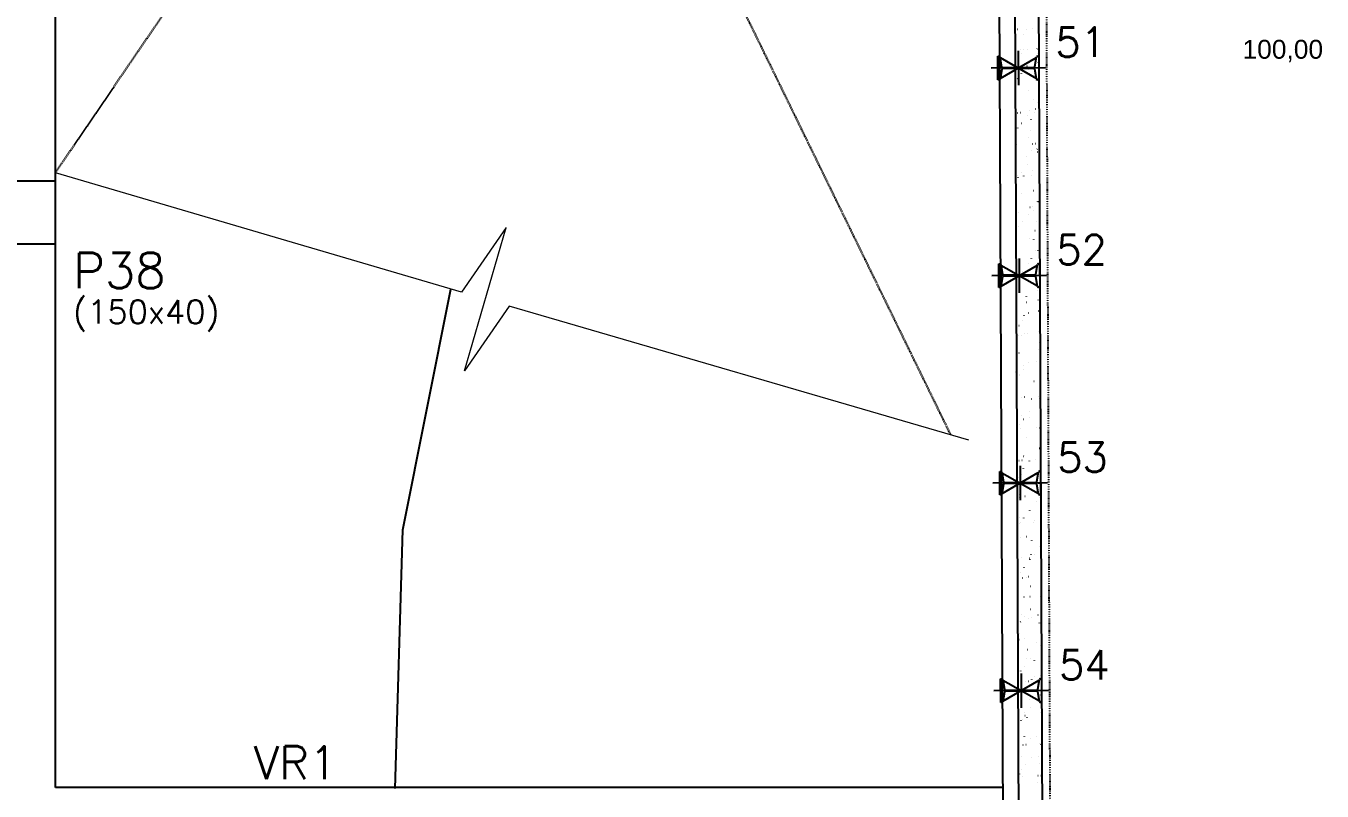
# Model space of a CAD drawing. Extents: x -40810 to 33675, y -2018 to 21213.
# Drawn here: x 26607 to 27432, y 216 to 703 of the extents above; entities that cross this region are included whole.
import ezdxf

# ---------------------------------------------------------------- set-up
doc = ezdxf.new("R2010")
doc.units = 0
doc.linetypes.add('ESTILO_TQS_0003', pattern=[1.5, 0.5, -0.4, 0.1, -0.5])
doc.linetypes.add('TRAZO_HUECO', pattern=[0.75, 0.5, -0.25])
doc.layers.get('0').update_dxf_attribs({"color": 1, "lineweight": 9})
for name, color, linetype in [('1', 5, 'Continuous'), ('12', 3, 'Continuous'), ('19', 5, 'Continuous'), ('24', 5, 'ESTILO_TQS_0003'), ('241', 7, 'TRAZO_HUECO'), ('3', 2, 'Continuous'), ('49', 20, 'Continuous'), ('51', 6, 'Continuous'), ('52', 21, 'Continuous'), ('8', 5, 'Continuous'), ('9', 3, 'Continuous'), ('Detalhes', 4, 'Continuous')]:
    doc.layers.add(name, color=color, linetype=linetype)
doc.styles.add('ARIAL', font='arial.ttf', dxfattribs={"height": 12})
doc.styles.get("Standard").update_dxf_attribs({"font": 'romans.shx', "width": 0.8})

# ---------------------------------------------------------------- blocks, each defined once
blk = doc.blocks.new('_H9EFD498501-003')
for p, q in [((3972.317122, 1223.613261), (3972.317122, 1223.613261)), ((3972.317122, 1223.613261), (3972.317122, 1223.613261)), ((3972.317138, 1223.609633), (3972.317138, 1223.609633)), ((3972.317138, 1223.609633), (3972.317138, 1223.609633)), ((3972.317138, 1223.609633), (3972.317138, 1223.609633)), ((3973.800299, 1225.546175), (3973.845956, 1225.605676)), ((3977.861774, 1222.173211), (3977.871564, 1222.247569)), ((3979.603486, 1225.224977), (3979.676708, 1225.24121)), ((3983.264596, 1226.036626), (3983.337818, 1226.052859)), ((3972.366598, 1212.614018), (3972.366598, 1212.614018)), ((3972.366598, 1212.614018), (3972.366598, 1212.614018)), ((3972.366598, 1212.614018), (3972.366598, 1212.614018)), ((3975.758717, 1212.762121), (3975.833646, 1212.765392)), ((3977.631933, 1212.843907), (3977.706861, 1212.847179)), ((3979.959372, 1212.413318), (3980.032594, 1212.429551)), ((3986.473509, 1213.229939), (3986.548438, 1213.23321)), ((3972.375064, 1210.731917), (3972.375064, 1210.731917)), ((3972.375064, 1210.731917), (3972.375064, 1210.731917)), ((3976.270986, 1210.089976), (3976.280776, 1210.164335)), ((3986.371433, 1210.303507), (3986.41709, 1210.363008)), ((3987.35809, 1204.26549), (3987.367879, 1204.339848)), ((3972.432991, 1197.854201), (3972.432991, 1197.854201)), ((3972.432991, 1197.854201), (3972.432991, 1197.854201)), ((3972.432991, 1197.854201), (3972.432991, 1197.854201)), ((3974.606777, 1197.449054), (3974.616567, 1197.523413)), ((3976.372527, 1197.272678), (3976.418184, 1197.332179)), ((3980.11641, 1202.151801), (3980.162067, 1202.211303)), ((3980.68137, 1199.682823), (3980.754592, 1199.699056)), ((3984.34248, 1200.494472), (3984.415702, 1200.510705)), ((3972.457013, 1192.51383), (3972.457013, 1192.51383)), ((3972.457013, 1192.51383), (3972.457013, 1192.51383)), ((3972.458551, 1192.171885), (3972.458551, 1192.171885)), ((3972.458551, 1192.171885), (3972.458551, 1192.171885)), ((3973.975529, 1194.148849), (3974.021186, 1194.208351)), ((3975.185693, 1192.632967), (3975.260622, 1192.636239)), ((3985.301056, 1193.074614), (3985.375985, 1193.077885)), ((3985.870091, 1192.963018), (3985.879881, 1193.037377)), ((3987.174272, 1193.1564), (3987.2492, 1193.159671)), ((3972.490917, 1184.976486), (3972.490917, 1184.976486)), ((3972.490917, 1184.976486), (3972.490917, 1184.976486)), ((3972.506571, 1181.496405), (3972.506571, 1181.496405)), ((3972.506571, 1181.496405), (3972.506571, 1181.496405)), ((3972.506571, 1181.496405), (3972.506571, 1181.496405)), ((3973.118779, 1186.146583), (3973.128568, 1186.220941)), ((3981.037256, 1186.871164), (3981.110478, 1186.887397)), ((3984.279303, 1180.879784), (3984.289093, 1180.954142)), ((3986.546663, 1178.906181), (3986.59232, 1178.965682)), ((3972.547427, 1172.413643), (3972.547427, 1172.413643)), ((3972.547427, 1172.413643), (3972.547427, 1172.413643)), ((3972.547427, 1172.413643), (3972.547427, 1172.413643)), ((3972.548844, 1172.09877), (3972.548844, 1172.09877)), ((3972.548844, 1172.09877), (3972.548844, 1172.09877)), ((3972.548844, 1172.09877), (3972.548844, 1172.09877)), ((3974.01324, 1172.477642), (3974.088169, 1172.480914)), ((3975.886456, 1172.559429), (3975.961384, 1172.5627)), ((3980.291639, 1170.754475), (3980.337297, 1170.813977)), ((3981.759254, 1174.140669), (3981.832476, 1174.156902)), ((3984.728032, 1172.94546), (3984.802961, 1172.948732)), ((3985.420364, 1174.952317), (3985.493586, 1174.96855)), ((3974.150758, 1162.751524), (3974.196416, 1162.811025)), ((3976.547757, 1165.875352), (3976.593414, 1165.934854)), ((3982.615094, 1168.238862), (3982.624884, 1168.31322)), ((3972.59998, 1160.73051), (3972.59998, 1160.73051)), ((3972.59998, 1160.73051), (3972.59998, 1160.73051)), ((3972.60677, 1159.221054), (3972.60677, 1159.221054)), ((3972.60677, 1159.221054), (3972.60677, 1159.221054)), ((3981.127096, 1156.936391), (3981.136885, 1157.010749)), ((3982.11514, 1161.329009), (3982.188363, 1161.345242)), ((3972.637842, 1152.313456), (3972.637842, 1152.313456)), ((3972.637842, 1152.313456), (3972.637842, 1152.313456)), ((3972.664696, 1146.343339), (3972.664696, 1146.343339)), ((3972.664696, 1146.343339), (3972.664696, 1146.343339)), ((3972.664696, 1146.343339), (3972.664696, 1146.343339)), ((3973.440216, 1152.348489), (3973.515145, 1152.35176)), ((3982.837138, 1148.598515), (3982.91036, 1148.614748)), ((3983.555579, 1152.790135), (3983.630508, 1152.793406)), ((3985.428795, 1152.871921), (3985.503723, 1152.875193)), ((3986.498248, 1149.410163), (3986.57147, 1149.426396)), ((3986.721893, 1147.508855), (3986.76755, 1147.568357)), ((3979.536308, 1144.853156), (3979.546097, 1144.927515)), ((3980.466869, 1139.35715), (3980.512526, 1139.416651)), ((3972.722623, 1133.465623), (3972.722623, 1133.465623)), ((3972.722623, 1133.465623), (3972.722623, 1133.465623)), ((3972.728256, 1132.213269), (3972.728256, 1132.213269)), ((3974.140979, 1132.27495), (3974.215907, 1132.278221)), ((3974.325988, 1131.354198), (3974.371645, 1131.413699)), ((3976.722986, 1134.478027), (3976.768644, 1134.537528)), ((3977.872099, 1132.212234), (3977.881888, 1132.286593)), ((3982.982555, 1132.660982), (3983.057484, 1132.664253)), ((3983.193025, 1135.786855), (3983.266247, 1135.803088)), ((3972.741409, 1129.289134), (3972.741409, 1129.289134)), ((3972.741409, 1129.289134), (3972.741409, 1129.289134)), ((3983.915022, 1123.05636), (3983.988244, 1123.072593)), ((3987.576132, 1123.868009), (3987.649354, 1123.884242)), ((3972.780549, 1120.587907), (3972.780549, 1120.587907)), ((3972.780549, 1120.587907), (3972.780549, 1120.587907)), ((3972.780549, 1120.587907), (3972.780549, 1120.587907)), ((3976.3841, 1120.909763), (3976.39389, 1120.984121)), ((3986.897123, 1116.11153), (3986.94278, 1116.171031)), ((3987.544625, 1115.642964), (3987.554414, 1115.717322)), ((3972.818671, 1112.113082), (3972.818671, 1112.113082)), ((3972.818671, 1112.113082), (3972.818671, 1112.113082)), ((3972.818671, 1112.113082), (3972.818671, 1112.113082)), ((3972.838476, 1107.710191), (3972.838476, 1107.710191)), ((3972.838476, 1107.710191), (3972.838476, 1107.710191)), ((3974.793312, 1108.826529), (3974.803102, 1108.900887)), ((3980.642099, 1107.959824), (3980.687756, 1108.019326)), ((3981.810102, 1112.505656), (3981.885031, 1112.508928)), ((3983.683318, 1112.587443), (3983.758246, 1112.590714)), ((3984.270909, 1110.244701), (3984.344131, 1110.260934)), ((3972.882839, 1097.847759), (3972.882839, 1097.847759)), ((3972.882839, 1097.847759), (3972.882839, 1097.847759)), ((3974.501218, 1099.956872), (3974.546875, 1100.016374)), ((3976.898216, 1103.080701), (3976.943873, 1103.140203)), ((3984.992906, 1097.514206), (3985.066129, 1097.530439)), ((3985.880416, 1103.002042), (3985.890206, 1103.0764)), ((3972.896402, 1094.832476), (3972.896402, 1094.832476)), ((3972.896402, 1094.832476), (3972.896402, 1094.832476)), ((3972.896402, 1094.832476), (3972.896402, 1094.832476)), ((3972.898204, 1094.431755), (3972.898204, 1094.431755)), ((3972.909085, 1092.012895), (3972.909085, 1092.012895)), ((3972.909085, 1092.012895), (3972.909085, 1092.012895)), ((3973.129103, 1096.185607), (3973.138893, 1096.259965)), ((3981.237078, 1092.376503), (3981.312007, 1092.379774)), ((3984.392417, 1091.699571), (3984.402207, 1091.773929)), ((3972.954328, 1081.95476), (3972.954328, 1081.95476)), ((3972.954328, 1081.95476), (3972.954328, 1081.95476)), ((3985.348793, 1084.702547), (3985.422015, 1084.71878)), ((3987.072353, 1084.714204), (3987.11801, 1084.773706)), ((3972.999499, 1071.912708), (3972.999499, 1071.912708)), ((3972.999499, 1071.912708), (3972.999499, 1071.912708)), ((3972.999499, 1071.912708), (3972.999499, 1071.912708)), ((3977.073446, 1071.683375), (3977.119103, 1071.742877)), ((3980.064625, 1072.221178), (3980.139554, 1072.224449)), ((3980.817329, 1076.562498), (3980.862986, 1076.622)), ((3981.937841, 1072.302964), (3982.012769, 1072.306236)), ((3982.80163, 1079.616336), (3982.811419, 1079.690695)), ((3986.07079, 1071.972052), (3986.144013, 1071.988285)), ((3973.012255, 1069.077044), (3973.012255, 1069.077044)), ((3973.012255, 1069.077044), (3973.012255, 1069.077044)), ((3973.012255, 1069.077044), (3973.012255, 1069.077044)), ((3973.024268, 1066.406384), (3973.024268, 1066.406384)), ((3973.024268, 1066.406384), (3973.024268, 1066.406384)), ((3974.676448, 1068.559547), (3974.722105, 1068.619048)), ((3981.137421, 1066.975414), (3981.14721, 1067.049773)), ((3973.070181, 1056.199329), (3973.070181, 1056.199329)), ((3973.246681, 1056.238458), (3973.319903, 1056.254691)), ((3979.649422, 1055.672943), (3979.659211, 1055.747301)), ((3986.426677, 1059.160392), (3986.499899, 1059.176625)), ((3973.089914, 1051.812521), (3973.089914, 1051.812521)), ((3973.089914, 1051.812521), (3973.089914, 1051.812521)), ((3979.491601, 1052.092024), (3979.56653, 1052.095296)), ((3987.247582, 1053.316878), (3987.29324, 1053.37638)), ((3973.128108, 1043.321613), (3973.128108, 1043.321613)), ((3973.128108, 1043.321613), (3973.128108, 1043.321613)), ((3973.128108, 1043.321613), (3973.128108, 1043.321613)), ((3977.248676, 1040.28605), (3977.294333, 1040.345551)), ((3978.058634, 1043.589709), (3978.068423, 1043.664067)), ((3980.992559, 1045.165173), (3981.038216, 1045.224674)), ((3987.148675, 1046.429898), (3987.221897, 1046.446131)), ((3973.165697, 1034.965008), (3973.165697, 1034.965008)), ((3973.165697, 1034.965008), (3973.165697, 1034.965008)), ((3973.180328, 1031.712334), (3973.180328, 1031.712334)), ((3973.180328, 1031.712334), (3973.180328, 1031.712334)), ((3973.180328, 1031.712334), (3973.180328, 1031.712334)), ((3974.324565, 1030.696303), (3974.397787, 1030.712536)), ((3974.851678, 1037.162221), (3974.897335, 1037.221723)), ((3976.394425, 1030.948787), (3976.404215, 1031.023145)), ((3978.319148, 1031.936699), (3978.394077, 1031.939971)), ((3980.192364, 1032.018486), (3980.267292, 1032.021757)), ((3987.504561, 1033.618238), (3987.577783, 1033.634471)), ((3973.186034, 1030.443897), (3973.186034, 1030.443897)), ((3987.657739, 1026.462751), (3987.667529, 1026.537109)), ((3973.24396, 1017.566181), (3973.24396, 1017.566181)), ((3973.24396, 1017.566181), (3973.24396, 1017.566181)), ((3973.24396, 1017.566181), (3973.24396, 1017.566181)), ((3974.906426, 1019.646315), (3974.916216, 1019.720674)), ((3986.066951, 1014.379516), (3986.076741, 1014.453875)), ((3987.422812, 1021.919553), (3987.468469, 1021.979054)), ((3988.226559, 1020.887744), (3988.229131, 1020.888314)), ((3973.270743, 1011.612147), (3973.270743, 1011.612147)), ((3973.270743, 1011.612147), (3973.270743, 1011.612147)), ((3973.289838, 1007.367105), (3973.289838, 1007.367105)), ((3973.289838, 1007.367105), (3973.289838, 1007.367105)), ((3973.315638, 1007.563081), (3973.325428, 1007.637439)), ((3975.026908, 1005.764895), (3975.072565, 1005.824397)), ((3977.423906, 1008.888724), (3977.469563, 1008.948226)), ((3977.746124, 1011.807546), (3977.821053, 1011.810817)), ((3981.167789, 1013.767847), (3981.213446, 1013.827349)), ((3987.861487, 1012.249192), (3987.936416, 1012.252464)), ((3973.301887, 1004.688466), (3973.301887, 1004.688466)), ((3973.307126, 1003.523633), (3973.307126, 1003.523633)), ((3973.307126, 1003.523633), (3973.307126, 1003.523633)), ((3975.402449, 1005.154149), (3975.475671, 1005.170382)), ((3984.402742, 1001.738594), (3984.412532, 1001.812953)), ((3973.359813, 991.81075), (3973.359813, 991.81075)), ((3973.359813, 991.81075), (3973.359813, 991.81075)), ((3973.359813, 991.81075), (3973.359813, 991.81075)), ((3973.361157, 991.511959), (3973.361157, 991.511959)), ((3973.361157, 991.511959), (3973.361157, 991.511959)), ((3973.361157, 991.511959), (3973.361157, 991.511959)), ((3976.573671, 991.652221), (3976.6486, 991.655492)), ((3978.446887, 991.734007), (3978.521815, 991.737279)), ((3982.914744, 990.436123), (3982.924533, 990.510481)), ((3987.288463, 992.120039), (3987.363392, 992.12331)), ((3987.598042, 990.522227), (3987.643699, 990.581729)), ((3981.343018, 982.370522), (3981.388676, 982.430023)), ((3973.41774, 978.933034), (3973.41774, 978.933034)), ((3975.202138, 974.36757), (3975.247795, 974.427071)), ((3976.480333, 979.611995), (3976.553556, 979.628228)), ((3977.599136, 977.491399), (3977.644793, 977.5509)), ((3981.323956, 978.352889), (3981.333745, 978.427247)), ((3973.448556, 972.082257), (3973.448556, 972.082257)), ((3973.448556, 972.082257), (3973.448556, 972.082257)), ((3973.451572, 971.411772), (3973.451572, 971.411772)), ((3973.451572, 971.411772), (3973.451572, 971.411772)), ((3973.475666, 966.055319), (3973.475666, 966.055319)), ((3973.475666, 966.055319), (3973.475666, 966.055319)), ((3973.475666, 966.055319), (3973.475666, 966.055319)), ((3976.000647, 971.523067), (3976.075576, 971.526339)), ((3979.659747, 965.711967), (3979.669536, 965.786325)), ((3986.11601, 971.964714), (3986.190939, 971.967985)), ((3987.989226, 972.0465), (3988.064154, 972.049772)), ((3987.773272, 959.124902), (3987.818929, 959.184403)), ((3973.533592, 953.177603), (3973.533592, 953.177603)), ((3973.533592, 953.177603), (3973.533592, 953.177603)), ((3973.533592, 953.177603), (3973.533592, 953.177603)), ((3973.541986, 951.311585), (3973.541986, 951.311585)), ((3973.541986, 951.311585), (3973.541986, 951.311585)), ((3973.541986, 951.311585), (3973.541986, 951.311585)), ((3973.897108, 953.258192), (3973.97033, 953.274425)), ((3974.828194, 951.367742), (3974.903123, 951.371014)), ((3976.70141, 951.449529), (3976.776338, 951.4528)), ((3977.558218, 954.069841), (3977.63144, 954.086074)), ((3978.171748, 954.409495), (3978.181537, 954.483854)), ((3981.518248, 950.973196), (3981.563905, 951.032697)), ((3985.542986, 951.83556), (3985.617915, 951.838832)), ((3973.589985, 940.640882), (3973.589985, 940.640882)), ((3973.589985, 940.640882), (3973.589985, 940.640882)), ((3973.591519, 940.299887), (3973.591519, 940.299887)), ((3973.591519, 940.299887), (3973.591519, 940.299887)), ((3974.252994, 940.446533), (3974.326216, 940.462766)), ((3975.377367, 942.970244), (3975.423024, 943.029746)), ((3976.58096, 942.326261), (3976.59075, 942.400619)), ((3977.774366, 946.094073), (3977.820023, 946.153574)), ((3984.370533, 931.680235), (3984.445462, 931.683507)), ((3986.243749, 931.762022), (3986.318677, 931.765293)), ((3987.668064, 936.501774), (3987.677853, 936.576133)), ((3973.632401, 931.211398), (3973.632401, 931.211398)), ((3973.632401, 931.211398), (3973.632401, 931.211398)), ((3973.649445, 927.422171), (3973.649445, 927.422171)), ((3973.649445, 927.422171), (3973.649445, 927.422171)), ((3973.649445, 927.422171), (3973.649445, 927.422171)), ((3974.25517, 931.238589), (3974.330099, 931.24186)), ((3974.916751, 929.685339), (3974.926541, 929.759697)), ((3974.974992, 927.716038), (3975.048214, 927.732271)), ((3978.636102, 928.527687), (3978.709324, 928.54392)), ((3986.180065, 925.199303), (3986.189855, 925.273661)), ((3987.948502, 927.727576), (3987.994159, 927.787077)), ((3973.681471, 920.302455), (3973.681471, 920.302455)), ((3981.693478, 919.57587), (3981.739135, 919.635372)), ((3973.707372, 914.544456), (3973.707372, 914.544456)), ((3973.707372, 914.544456), (3973.707372, 914.544456)), ((3973.722815, 911.111211), (3973.722815, 911.111211)), ((3973.731414, 909.199507), (3973.731414, 909.199507)), ((3973.731414, 909.199507), (3973.731414, 909.199507)), ((3974.955933, 911.16505), (3975.030861, 911.168322)), ((3975.330878, 914.904379), (3975.4041, 914.920612)), ((3975.552597, 911.572919), (3975.598254, 911.63242)), ((3977.949595, 914.696747), (3977.995252, 914.756249)), ((3983.797509, 911.551082), (3983.872438, 911.554353)), ((3984.589277, 913.116069), (3984.599067, 913.190427)), ((3973.765298, 901.66674), (3973.765298, 901.66674)), ((3973.765298, 901.66674), (3973.765298, 901.66674)), ((3973.765298, 901.66674), (3973.765298, 901.66674)), ((3976.052876, 902.173884), (3976.126098, 902.190117)), ((3979.713986, 902.985532), (3979.787208, 903.001765)), ((3982.925068, 900.475147), (3982.934858, 900.549505)), ((3973.813229, 891.011024), (3973.813229, 891.011024)), ((3973.813229, 891.011024), (3973.813229, 891.011024)), ((3973.813229, 891.011024), (3973.813229, 891.011024)), ((3982.625056, 891.395757), (3982.699985, 891.399028)), ((3984.498272, 891.477543), (3984.5732, 891.480814)), ((3988.123732, 896.33025), (3988.169389, 896.389752)), ((3973.823224, 888.789024), (3973.823224, 888.789024)), ((3973.823224, 888.789024), (3973.823224, 888.789024)), ((3976.408762, 889.362224), (3976.481985, 889.378457)), ((3978.124825, 883.299422), (3978.170482, 883.358923)), ((3981.43707, 889.172675), (3981.446859, 889.247034)), ((3981.868708, 888.178545), (3981.914365, 888.238046)), ((3973.872843, 877.758131), (3973.872843, 877.758131)), ((3973.872843, 877.758131), (3973.872843, 877.758131)), ((3973.881151, 875.911309), (3973.881151, 875.911309)), ((3973.881151, 875.911309), (3973.881151, 875.911309)), ((3973.881151, 875.911309), (3973.881151, 875.911309)), ((3975.727827, 880.175593), (3975.773484, 880.235094)), ((3977.13076, 876.63173), (3977.203982, 876.647963)), ((3979.846282, 877.089441), (3979.856071, 877.163799)), ((3980.79187, 877.443378), (3980.865092, 877.459611)), ((3973.903644, 870.910837), (3973.903644, 870.910837)), ((3973.903644, 870.910837), (3973.903644, 870.910837)), ((3982.052032, 871.266603), (3982.126961, 871.269875)), ((3973.939077, 863.033593), (3973.939077, 863.033593)), ((3973.939077, 863.033593), (3973.939077, 863.033593)), ((3978.182073, 864.448519), (3978.191862, 864.522877)), ((3981.856547, 864.788854), (3981.92977, 864.805087)), ((3988.298962, 864.932925), (3988.344619, 864.992426)), ((3973.994058, 850.81065), (3973.994058, 850.81065)), ((3973.994058, 850.81065), (3973.994058, 850.81065)), ((3973.994058, 850.81065), (3973.994058, 850.81065)), ((3973.997004, 850.155877), (3973.997004, 850.155877)), ((3973.997004, 850.155877), (3973.997004, 850.155877)), ((3973.997004, 850.155877), (3973.997004, 850.155877)), ((3976.694074, 853.146048), (3976.703864, 853.220406)), ((3978.300055, 851.902096), (3978.345712, 851.961598)), ((3980.879579, 851.111278), (3980.954508, 851.11455)), ((3982.043938, 856.781219), (3982.089595, 856.840721)), ((3982.752795, 851.193064), (3982.827723, 851.196336)), ((3986.948446, 853.027143), (3987.021668, 853.043376)), ((3974.014273, 846.316756), (3974.014273, 846.316756)), ((3974.014273, 846.316756), (3974.014273, 846.316756)), ((3975.103286, 841.062813), (3975.113076, 841.137172)), ((3975.903057, 848.778267), (3975.948714, 848.837769)), ((3987.854599, 847.879249), (3987.864388, 847.953607)), ((3974.05493, 837.278162), (3974.05493, 837.278162)), ((3974.05493, 837.278162), (3974.05493, 837.278162)), ((3974.05493, 837.278162), (3974.05493, 837.278162)), ((3974.073104, 833.237805), (3974.073104, 833.237805)), ((3974.073104, 833.237805), (3974.073104, 833.237805)), ((3974.833127, 837.450684), (3974.90635, 837.466917)), ((3978.494237, 838.262332), (3978.56746, 838.278565)), ((3986.19039, 835.238327), (3986.200179, 835.312685)), ((3988.474191, 833.535599), (3988.519848, 833.5951)), ((3974.084473, 830.710463), (3974.084473, 830.710463)), ((3974.084473, 830.710463), (3974.084473, 830.710463)), ((3974.112856, 824.400446), (3974.112856, 824.400446)), ((3974.112856, 824.400446), (3974.112856, 824.400446)), ((3979.558915, 825.607808), (3979.632137, 825.624041)), ((3980.306555, 830.982125), (3980.381484, 830.985396)), ((3982.219168, 825.383893), (3982.264825, 825.443395)), ((3976.078287, 817.380942), (3976.123944, 817.440443)), ((3978.475285, 820.50477), (3978.520942, 820.564272)), ((3984.702391, 823.935855), (3984.712181, 824.010214)), ((3974.155702, 814.87538), (3974.155702, 814.87538)), ((3974.155702, 814.87538), (3974.155702, 814.87538)), ((3974.170783, 811.52273), (3974.170783, 811.52273)), ((3974.170783, 811.52273), (3974.170783, 811.52273)), ((3974.170783, 811.52273), (3974.170783, 811.52273)), ((3974.174887, 810.610276), (3974.174887, 810.610276)), ((3974.174887, 810.610276), (3974.174887, 810.610276)), ((3974.174887, 810.610276), (3974.174887, 810.610276)), ((3979.134102, 810.8268), (3979.209031, 810.830071)), ((3981.007318, 810.908586), (3981.082246, 810.911857)), ((3983.111603, 811.852621), (3983.121393, 811.926979)), ((3984.650813, 813.846097), (3984.724036, 813.86233)), ((3988.311923, 814.657745), (3988.385146, 814.673978)), ((3988.649421, 802.138273), (3988.695078, 802.197775)), ((3974.228709, 798.645014), (3974.228709, 798.645014)), ((3976.196605, 799.081286), (3976.269827, 799.097519)), ((3981.447394, 799.211699), (3981.457184, 799.286057)), ((3982.394398, 793.986568), (3982.440055, 794.046069)), ((3974.265302, 790.510088), (3974.265302, 790.510088)), ((3974.265302, 790.510088), (3974.265302, 790.510088)), ((3974.286636, 785.767299), (3974.286636, 785.767299)), ((3974.286636, 785.767299), (3974.286636, 785.767299)), ((3974.297131, 783.434005), (3974.297131, 783.434005)), ((3974.297131, 783.434005), (3974.297131, 783.434005)), ((3976.253517, 785.983616), (3976.299174, 786.043117)), ((3977.261282, 786.426762), (3977.334504, 786.442995)), ((3978.561078, 790.697646), (3978.636007, 790.700918)), ((3978.650515, 789.107445), (3978.696172, 789.166946)), ((3979.959396, 787.909228), (3979.969185, 787.983586)), ((3988.676441, 791.139292), (3988.75137, 791.142564)), ((3978.368608, 775.825993), (3978.378397, 775.900352)), ((3986.014291, 775.4767), (3986.087513, 775.492933)), ((3974.344562, 772.889583), (3974.344562, 772.889583)), ((3974.344562, 772.889583), (3974.344562, 772.889583)), ((3974.344562, 772.889583), (3974.344562, 772.889583)), ((3974.355716, 770.409901), (3974.355716, 770.409901)), ((3974.355716, 770.409901), (3974.355716, 770.409901)), ((3974.355716, 770.409901), (3974.355716, 770.409901)), ((3977.388625, 770.542321), (3977.463554, 770.545592)), ((3979.261841, 770.624107), (3979.336769, 770.627379)), ((3982.353181, 774.665051), (3982.426403, 774.681284)), ((3988.103417, 771.010139), (3988.178346, 771.01341)), ((3988.824651, 770.740948), (3988.870308, 770.800449)), ((3974.402488, 760.011867), (3974.402488, 760.011867)), ((3974.402488, 760.011867), (3974.402488, 760.011867)), ((3976.704399, 763.185071), (3976.714188, 763.25943)), ((3982.569627, 762.589242), (3982.615284, 762.648744)), ((3987.078968, 762.822175), (3987.15219, 762.838408)), ((3987.967713, 758.699035), (3987.977502, 758.773394)), ((3974.43856, 751.992629), (3974.43856, 751.992629)), ((3974.43856, 751.992629), (3974.43856, 751.992629)), ((3974.44613, 750.309714), (3974.44613, 750.309714)), ((3974.44613, 750.309714), (3974.44613, 750.309714)), ((3975.2164, 751.8826), (3975.22619, 751.956958)), ((3976.428746, 754.58629), (3976.474404, 754.645792)), ((3976.815601, 750.413168), (3976.89053, 750.416439)), ((3978.825745, 757.710119), (3978.871402, 757.769621)), ((3986.930964, 750.854814), (3987.005893, 750.858085)), ((3988.80418, 750.9366), (3988.879108, 750.939872)), ((3974.460415, 747.134152), (3974.460415, 747.134152)), ((3974.460415, 747.134152), (3974.460415, 747.134152)), ((3974.464737, 746.173155), (3974.464737, 746.173155)), ((3974.464737, 746.173155), (3974.464737, 746.173155)), ((3974.464737, 746.173155), (3974.464737, 746.173155)), ((3974.96365, 747.245716), (3975.036872, 747.261949)), ((3986.376925, 746.615801), (3986.386714, 746.690159))]:
    blk.add_line(p, q)

msp = doc.modelspace()

# ---------------------------------------------------------------- linework, layer by layer
msp.add_lwpolyline([(27207.127, 439.247), (26914.807, 524.565), (26886.308, 483.417), (26912.917, 574.584), (26884.418, 533.435), (26626.129, 609.404)])
at = {"layer": '1'}
msp.add_line((27228.606, 218.463), (26626.129, 218.463), dxfattribs=at)
for points in [[(26626.129, 604.086), (26626.129, 898.086)], [(26626.129, 218.463), (26626.129, 564.086)]]:
    msp.add_lwpolyline(points, dxfattribs=at)
at = {"layer": '19'}
for p, q in [((26847.029, 382.329), (26877.645, 535.412)), ((26842.228, 217.749), (26847.029, 382.329))]:
    msp.add_line(p, q, dxfattribs=at)
at = {"layer": '24'}
msp.add_line((27243.974, 3471.387), (27261.131, -342.754), dxfattribs=at)
at = {"layer": '241'}
for p, q in [((26626.129, 1609.163), (27195.387, 442.819)), ((26626.129, 609.404), (27194.887, 1442.578))]:
    msp.add_line(p, q, dxfattribs=at)
at = {"layer": '3'}
msp.add_lwpolyline([(26476.129, 564.086), (26626.129, 564.086), (26626.129, 604.086), (26476.129, 604.086), (26476.129, 564.086)], dxfattribs=at)
at = {"layer": '49'}
for p, q in [((27236.515, 4018.15), (27256.109, -337.781)), ((27211.627, 3993.172), (27228.878, 157.953)), ((27235.395, 932.498), (27238.878, 157.998))]:
    msp.add_line(p, q, dxfattribs=at)
at = {"layer": '51'}
for p, q in [((27238.499, 686.921), (27238.597, 665.104)), ((27255.897, 676.091), (27221.2, 675.935)), ((27225.515, 683.454), (27226.269, 683.457)), ((27225.582, 668.454), (27225.515, 683.454)), ((27226.88, 682.977), (27227.972, 676.841)), ((27226.946, 682.604), (27250.151, 669.421)), ((27227.006, 669.317), (27250.091, 682.708)), ((27228.581, 676.361), (27248.51, 676.451)), ((27249.117, 676.937), (27250.154, 683.082)), ((27250.76, 683.568), (27251.514, 683.571)), ((27251.514, 683.571), (27251.582, 668.571)), ((27226.336, 668.458), (27225.582, 668.454)), ((27227.98, 675.089), (27226.943, 668.943)), ((27248.514, 675.664), (27228.586, 675.574)), ((27250.217, 669.048), (27249.125, 675.184)), ((27251.582, 668.571), (27250.828, 668.568)), ((27239.093, 554.924), (27239.191, 533.106)), ((27256.491, 544.093), (27221.793, 543.937)), ((27226.108, 551.457), (27226.862, 551.46)), ((27226.176, 536.457), (27226.108, 551.457)), ((27227.473, 550.98), (27228.565, 544.844)), ((27227.54, 550.607), (27250.744, 537.424)), ((27227.599, 537.32), (27250.685, 550.711)), ((27229.175, 544.364), (27249.104, 544.454)), ((27249.711, 544.939), (27250.748, 551.085)), ((27251.354, 551.57), (27252.108, 551.574)), ((27252.108, 551.574), (27252.176, 536.574)), ((27226.93, 536.46), (27226.176, 536.457)), ((27228.573, 543.091), (27227.536, 536.946)), ((27249.108, 543.667), (27229.18, 543.577)), ((27250.811, 537.051), (27249.719, 543.186)), ((27252.176, 536.574), (27251.422, 536.57)), ((27239.687, 422.927), (27239.785, 401.109)), ((27226.702, 419.459), (27227.456, 419.463)), ((27226.77, 404.46), (27226.702, 419.459)), ((27228.067, 418.983), (27229.159, 412.847)), ((27228.133, 418.609), (27251.338, 405.427)), ((27228.193, 405.322), (27251.278, 418.713)), ((27229.769, 412.367), (27249.698, 412.456)), ((27250.304, 412.942), (27251.341, 419.087)), ((27251.948, 419.573), (27252.702, 419.576)), ((27252.702, 419.576), (27252.769, 404.577)), ((27257.084, 412.096), (27222.387, 411.94)), ((27227.524, 404.463), (27226.77, 404.46)), ((27229.167, 411.094), (27228.13, 404.949)), ((27249.702, 411.669), (27229.774, 411.58)), ((27251.404, 405.053), (27250.312, 411.189)), ((27252.769, 404.577), (27252.015, 404.573)), ((27240.28, 290.929), (27240.379, 269.112)), ((27227.296, 287.462), (27228.05, 287.465)), ((27227.363, 272.462), (27227.296, 287.462)), ((27228.661, 286.985), (27229.753, 280.849)), ((27228.727, 286.612), (27251.932, 273.429)), ((27228.787, 273.325), (27251.872, 286.716)), ((27230.363, 280.369), (27250.292, 280.459)), ((27250.898, 280.945), (27251.935, 287.09)), ((27252.542, 287.576), (27253.296, 287.579)), ((27253.296, 287.579), (27253.363, 272.579)), ((27257.678, 280.099), (27222.981, 279.943)), ((27228.117, 272.466), (27227.363, 272.462)), ((27229.761, 279.097), (27228.724, 272.951)), ((27250.295, 279.672), (27230.367, 279.582)), ((27251.998, 273.056), (27250.906, 279.192)), ((27253.363, 272.579), (27252.609, 272.576))]:
    msp.add_line(p, q, dxfattribs=at)
for centre, start, end in [((27226.272, 682.832), 13.396504, 90.257729), ((27228.58, 676.986), 193.396581, 270.362725), ((27248.508, 677.076), 270.257729, 347.118955), ((27250.763, 682.943), 90.257729, 167.118955), ((27226.333, 669.083), 270.257729, 347.118955), ((27228.589, 674.949), 90.257729, 167.118955), ((27248.517, 675.039), 13.396504, 90.257729), ((27250.825, 669.193), 193.396504, 270.257729), ((27226.865, 550.835), 13.396504, 90.257729), ((27229.173, 544.989), 193.396581, 270.362725), ((27249.101, 545.079), 270.257729, 347.118955), ((27251.357, 550.945), 90.257729, 167.118955), ((27226.927, 537.085), 270.257729, 347.118955), ((27229.183, 542.952), 90.257729, 167.118955), ((27249.111, 543.042), 13.396504, 90.257729), ((27251.419, 537.195), 193.396504, 270.257729), ((27227.459, 418.838), 13.396504, 90.257729), ((27229.767, 412.992), 193.396581, 270.362725), ((27249.695, 413.081), 270.257729, 347.118955), ((27251.951, 418.948), 90.257729, 167.118955), ((27227.521, 405.088), 270.257729, 347.118955), ((27229.776, 410.955), 90.257729, 167.118955), ((27249.704, 411.044), 13.396504, 90.257729), ((27252.012, 405.198), 193.396504, 270.257729), ((27228.053, 286.84), 13.396504, 90.257729), ((27230.361, 280.994), 193.396581, 270.362725), ((27250.289, 281.084), 270.257729, 347.118955), ((27252.544, 286.951), 90.257729, 167.118955), ((27228.115, 273.091), 270.257729, 347.118955), ((27230.37, 278.957), 90.257729, 167.118955), ((27250.298, 279.047), 13.396504, 90.257729), ((27252.606, 273.201), 193.396504, 270.257729)]:
    msp.add_arc(centre, 0.625, start, end, dxfattribs=at)

# ---------------------------------------------------------------- block references
at = {"layer": '19'}
msp.add_blockref('_H9EFD498501-003', (23264.129, -524.914), dxfattribs=at)

# ---------------------------------------------------------------- texts
at = {"layer": '12'}
msp.add_text('(150x40)', height=15, dxfattribs=at).set_placement((26637.379, 513.461))
at = {"layer": '52'}
for s, p in [('51', (27262.115, 683.061)), ('52', (27262.709, 551.063)), ('53', (27263.303, 419.066)), ('54', (27264.548, 287.072))]:
    msp.add_text(s, height=18.75, dxfattribs=at).set_placement(p)
at = {"layer": '8'}
msp.add_text('VR1', height=21, dxfattribs=at).set_placement((26752.28, 223.65))
at = {"layer": '9'}
msp.add_text('P38', height=22.5, dxfattribs=at).set_placement((26637.379, 535.961))
at = {"layer": 'Detalhes', "linetype": 'Continuous', "ltscale": 30, "style": 'ARIAL'}
msp.add_text('100,00', height=12, dxfattribs=at).set_placement((27381.143, 681.921))
msp.add_text('100,00', height=12, dxfattribs=at).set_placement((27381.143, 681.921))
msp.add_text('100,00', height=12, dxfattribs=at).set_placement((27381.143, 681.921))

doc.saveas('drawing.dxf')
